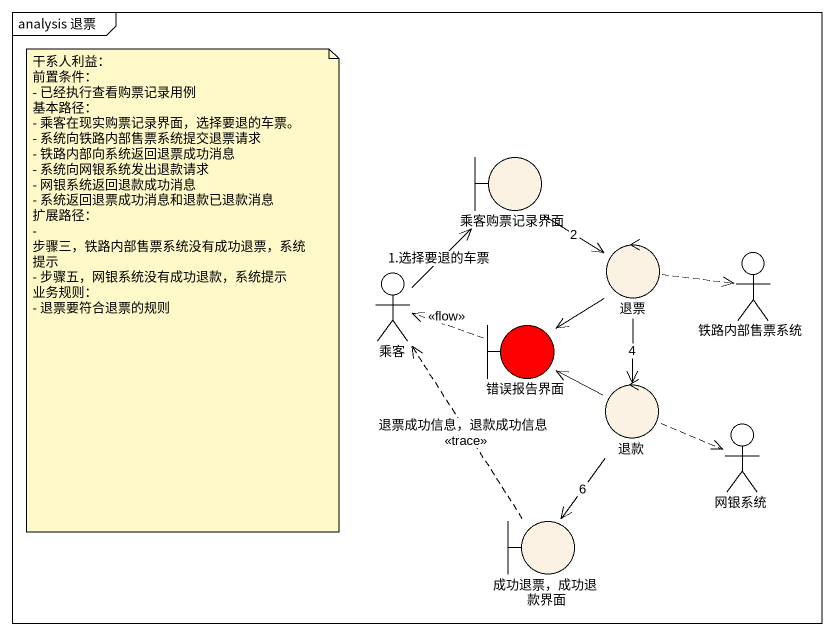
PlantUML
@startuml
mainframe analysis 退票
boundary 乘客购票记录界面 #FCF2E3
control 退票 #FCF2E3
actor 乘客
actor 铁路内部售票系统
boundary 错误报告界面 #FF0000
control 退款 #FCF2E3
actor 网银系统
boundary "成功退票，成功退款界面" as 成功退票_成功退款界面 #FCF2E3
乘客购票记录界面 --> 退票 : 2
退票 .right.> 铁路内部售票系统
退票 --> 错误报告界面
退票 --> 退款 : 4
乘客 -up-> 乘客购票记录界面 : 1.选择要退的车票
错误报告界面 .left.> 乘客 : <<flow>>
退款 -left-> 错误报告界面
退款 .right.> 网银系统
退款 --> 成功退票_成功退款界面 : 6
成功退票_成功退款界面 .up.> 乘客 : 退票成功信息，退款成功信息\n<<trace>>
note as N1
  干系人利益：
  前置条件：
  - 已经执行查看购票记录用例
  基本路径：
  - 乘客在现实购票记录界面，选择要退的车票。
  - 系统向铁路内部售票系统提交退票请求
  - 铁路内部向系统返回退票成功消息
  - 系统向网银系统发出退款请求
  - 网银系统返回退款成功消息
  - 系统返回退票成功消息和退款已退款消息
  扩展路径：
  - 步骤三，铁路内部售票系统没有成功退票，系统提示
  - 步骤五，网银系统没有成功退款，系统提示
  业务规则：
  - 退票要符合退票的规则
end note
@enduml
